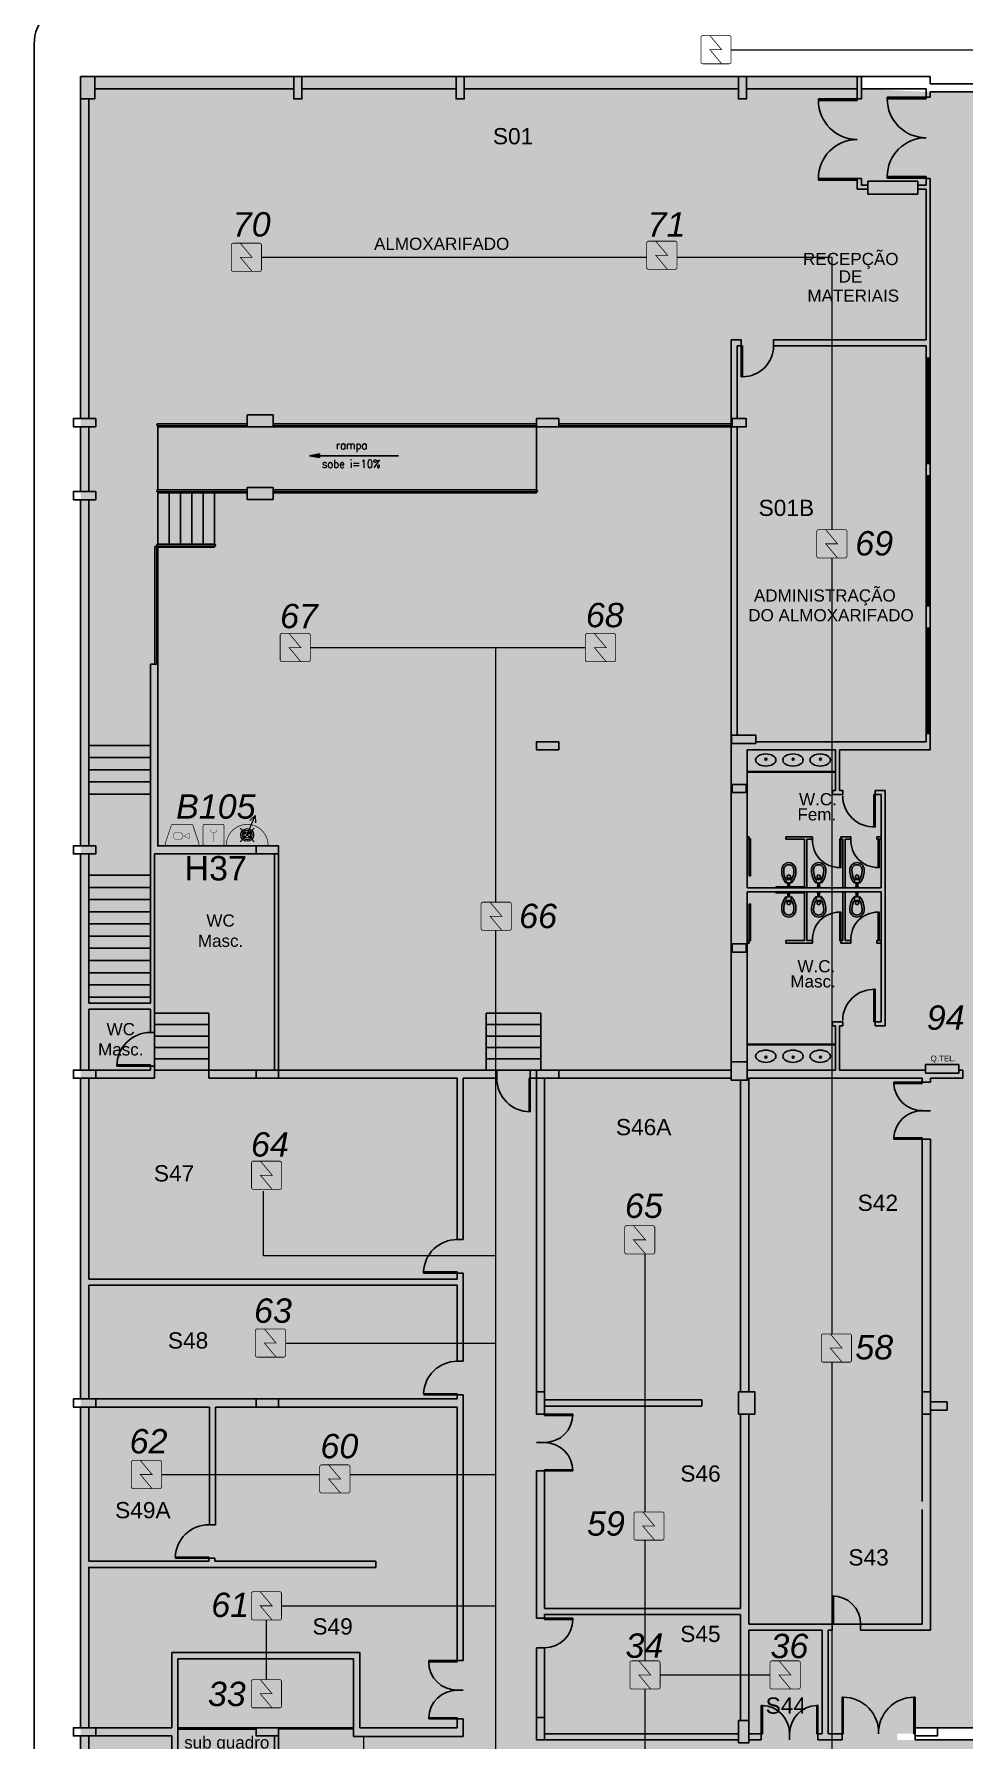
# Model space of a CAD drawing. Header units: metres. Extents: x -331 to 2982, y 362 to 2539.
# Drawn here: x 748.43 to 771.33, y 502.26 to 544.28 of the extents above; entities that cross this region are included whole.
import ezdxf
from ezdxf.enums import TextEntityAlignment as Align

# ---------------------------------------------------------------- set-up
doc = ezdxf.new("R2010")
doc.units = ezdxf.units.M
doc.layers.get('0').update_dxf_attribs({"color": 251})
doc.layers.add('_corredores', color=251, linetype='Continuous', plot=False)
doc.layers.add('_salas', color=251, linetype='Continuous', plot=False)
for name, color, linetype in [('ALV', 251, 'Continuous'), ('CX', 251, 'Continuous'), ('Det', 251, 'Continuous'), ('DET. FUMAÇA', 1, 'Continuous'), ('Div', 251, 'Continuous'), ('Est', 251, 'Continuous'), ('Mob', 251, 'Continuous'), ('Pis', 251, 'Continuous'), ('SALAS NOVAS', 7, 'Continuous'), ('Texto_Salas', 251, 'Continuous'), ('vis', 251, 'Continuous')]:
    doc.layers.add(name, color=color, linetype=linetype)
doc.styles.add('DESTAQUE', font='arial.ttf', dxfattribs={"height": 0.4})
doc.styles.add('ROMANS', font='romans.shx', dxfattribs={"width": 0.9, "height": 0.07})
doc.styles.get("Standard").update_dxf_attribs({"font": 'arial.ttf', "height": 0.3})
doc.styles.add('X3G_ENTITY_142287EE', font='arial.ttf', dxfattribs={"height": 0.6})

# ---------------------------------------------------------------- blocks, each defined once
blk = doc.blocks.new('Detector de fumaça')
at = {"layer": 'DET. FUMAÇA', "linetype": 'Continuous', "lineweight": 15, "const_width": 0.0187}
blk.add_lwpolyline([(774.599, 539.816), (775.249, 539.816, -0.414214), (775.296, 539.769), (775.296, 539.167, -0.414214), (775.249, 539.12), (774.599, 539.12, -0.414214), (774.553, 539.167), (774.553, 539.769, -0.414214)], format="xyb", close=True, dxfattribs=at)
blk.add_lwpolyline([(774.773, 539.816), (775.064, 539.468), (774.773, 539.468), (775.064, 539.12)], dxfattribs=at)
blk = doc.blocks.new('WEW')
at = {"color": 1, "lineweight": 0, "true_color": 0xe60000}
for p, q in [((1781.244, 994.005), (1781.439, 994.482)), ((1781.439, 994.482), (1781.308, 994.36)), ((1781.439, 994.482), (1781.447, 994.302)), ((1781.075, 994.175), (1781.413, 993.836)), ((1781.413, 994.175), (1781.075, 993.836))]:
    blk.add_line(p, q, dxfattribs=at)
at = {"color": 1, "true_color": 0xe60000, "const_width": 0.0172}
for points in [[(1779.259, 993.747), (1780.023, 993.747, 0.511918), (1780.056, 993.793), (1779.907, 994.24, 0.322823), (1779.874, 994.263), (1779.408, 994.263, 0.322823), (1779.375, 994.24), (1779.226, 993.793, 0.511918)], [(1780.193, 994.263), (1780.641, 994.263, -0.414214), (1780.675, 994.229), (1780.675, 993.782, -0.414214), (1780.641, 993.747), (1780.193, 993.747, -0.414214), (1780.159, 993.782), (1780.159, 994.229, -0.414214)], [(1780.764, 993.748), (1781.724, 993.748, 0.435311), (1781.759, 993.784, 0.930949), (1780.73, 993.784, 0.435311)]]:
    blk.add_lwpolyline(points, format="xyb", close=True, dxfattribs=at)
at = {"color": 1, "true_color": 0xe60000, "const_width": 0.0086}
for points in [[(1779.463, 994.06), (1779.617, 994.06), (1779.652, 994.026), (1779.652, 993.936), (1779.617, 993.902), (1779.463, 993.902), (1779.428, 993.936), (1779.428, 994.026)], [(1779.832, 993.936), (1779.832, 994.026), (1779.802, 994.044), (1779.679, 993.981), (1779.802, 993.918)]]:
    blk.add_lwpolyline(points, close=True, dxfattribs=at)
for points in [[(1780.336, 994.135), (1780.338, 994.117), (1780.344, 994.099), (1780.351, 994.088), (1780.365, 994.073), (1780.373, 994.067), (1780.386, 994.06), (1780.397, 994.057), (1780.413, 994.055), (1780.421, 994.055), (1780.431, 994.056), (1780.45, 994.062), (1780.464, 994.07), (1780.477, 994.082), (1780.488, 994.096), (1780.494, 994.11), (1780.497, 994.122), (1780.498, 994.13), (1780.498, 994.136)], [(1780.417, 993.837), (1780.417, 994.055)]]:
    blk.add_lwpolyline(points, dxfattribs=at)
at = {"color": 1, "lineweight": 0, "true_color": 0xe60000}
for radius in [0.158, 0.119, 0.0774]:
    blk.add_circle((1781.244, 994.005), radius, dxfattribs=at)
blk = doc.blocks.new('VASO')
at = {"layer": 'Mob'}
for p, q in [((302.351, 172.465), (302.38, 172.465)), ((302.351, 172.383), (302.38, 172.383)), ((302.38, 172.465), (302.38, 172.383)), ((302.411, 172.354), (302.411, 172.494)), ((302.499, 172.354), (302.499, 172.494)), ((302.599, 172.444), (302.499, 172.444)), ((302.599, 172.404), (302.499, 172.404)), ((302.599, 172.444), (302.599, 172.455)), ((302.599, 172.404), (302.599, 172.444)), ((302.599, 172.404), (302.599, 172.393)), ((302.619, 172.464), (302.609, 172.464)), ((302.619, 172.383), (302.609, 172.383)), ((302.619, 172.424), (302.619, 172.464)), ((302.619, 172.424), (302.619, 172.383))]:
    blk.add_line(p, q, dxfattribs=at)
for centre in [(302.453, 172.486), (302.453, 172.362)]:
    blk.add_circle(centre, 0.00707, dxfattribs=at)
for centre, radius, start, end in [((302.178, 172.42), 0.179, 86.6811, 178.7962), ((302.178, 172.427), 0.179, 181.2038, 273.3189), ((302.178, 172.42), 0.129, 86.6811, 178.7962), ((302.178, 172.427), 0.129, 181.2038, 273.3189), ((302.205, 172.134), 0.464, 50.6979, 92.0637), ((302.205, 172.713), 0.464, 267.9363, 309.3021), ((302.205, 172.134), 0.414, 60.1325, 92.0637), ((302.205, 172.713), 0.414, 267.9363, 299.8675), ((302.349, 172.422), 0.043, 86.6811, 178.7962), ((302.349, 172.426), 0.043, 181.2038, 273.3189), ((302.609, 172.455), 0.00935, 90, 180), ((302.609, 172.393), 0.00935, 180, 270)]:
    blk.add_arc(centre, radius, start, end, dxfattribs=at)
blk = doc.blocks.new('VASO-SAN')
for p, q in [((302.351, 172.465), (302.38, 172.465)), ((302.351, 172.383), (302.38, 172.383)), ((302.38, 172.465), (302.38, 172.383)), ((302.411, 172.354), (302.411, 172.494)), ((302.499, 172.354), (302.499, 172.494)), ((302.599, 172.444), (302.499, 172.444)), ((302.599, 172.404), (302.499, 172.404)), ((302.599, 172.444), (302.599, 172.455)), ((302.599, 172.404), (302.599, 172.444)), ((302.599, 172.404), (302.599, 172.393)), ((302.619, 172.464), (302.609, 172.464)), ((302.619, 172.383), (302.609, 172.383)), ((302.619, 172.424), (302.619, 172.464)), ((302.619, 172.424), (302.619, 172.383))]:
    blk.add_line(p, q)
for centre in [(302.453, 172.486), (302.453, 172.362)]:
    blk.add_circle(centre, 0.00707)
for centre, radius, start, end in [((302.178, 172.42), 0.179, 86.6811, 178.7962), ((302.178, 172.427), 0.179, 181.2038, 273.3189), ((302.178, 172.42), 0.129, 86.6811, 178.7962), ((302.178, 172.427), 0.129, 181.2038, 273.3189), ((302.205, 172.134), 0.464, 50.6979, 92.0637), ((302.205, 172.713), 0.464, 267.9363, 309.3021), ((302.205, 172.134), 0.414, 60.1325, 92.0637), ((302.205, 172.713), 0.414, 267.9363, 299.8675), ((302.349, 172.422), 0.043, 86.6811, 178.7962), ((302.349, 172.426), 0.043, 181.2038, 273.3189), ((302.609, 172.455), 0.00935, 90, 180), ((302.609, 172.393), 0.00935, 180, 270)]:
    blk.add_arc(centre, radius, start, end)

msp = doc.modelspace()

# ---------------------------------------------------------------- hatches: boundary and pattern name
at = {"layer": '_corredores', "transparency": 33554508}
h = msp.add_hatch(color=256, dxfattribs=at)
h.dxf.hatch_style = 1
h.paths.add_polyline_path([(854.159, 542.856), (842.384, 542.856), (842.384, 540.756), (852.409, 540.756), (852.409, 521.406), (848.359, 521.406), (847.259, 526.931), (845.259, 526.931), (845.259, 521.356), (809.009, 521.356), (809.009, 540.756), (822.22, 540.756), (822.22, 542.856), (770.404, 542.856), (768.809, 542.931), (768.809, 540.556), (770.504, 540.556), (770.504, 526.646), (768.274, 526.646), (768.274, 525.646), (769.399, 525.646), (769.399, 519.846), (768.274, 519.846), (768.274, 518.756), (770.509, 518.756), (770.509, 518.556), (770.509, 510.381), (770.509, 504.956), (767.991, 504.956), (767.991, 502.406), (768.091, 502.406), (768.091, 502.256), (760.804, 502.256), (760.804, 518.556), (759.004, 518.556), (759.004, 502.343), (756.304, 502.343), (756.304, 502.526), (754.454, 502.526), (754.454, 499.256), (756.554, 499.256), (756.554, 499.756), (801.957, 499.756), (801.957, 494.706), (802.257, 494.706), (802.257, 494.056), (801.957, 494.056), (801.957, 489.034), (797.559, 489.034), (797.559, 485.931), (798.959, 485.931), (798.959, 486.531), (802.034, 486.531), (802.034, 486.306), (803.983, 486.306), (803.983, 494.656), (816.416, 494.656), (816.416, 491.706), (814.609, 491.706), (814.609, 489.906), (818.009, 489.906), (818.009, 491.706), (824.559, 491.706), (824.559, 492.606), (823.409, 492.606), (823.409, 499.956), (842.959, 499.956), (842.959, 498.656), (844.912, 498.656), (844.912, 499.956), (852.509, 499.956), (852.509, 494.406), (854.159, 494.406)])
h.paths.add_polyline_path([(809.009, 518.756), (842.959, 518.756), (842.959, 502.256), (830.609, 502.256), (830.609, 502.356), (823.109, 502.356), (823.109, 502.956), (814.779, 502.956), (814.779, 504.162), (810.639, 504.162), (810.639, 502.956), (809.009, 502.956)], flags=16)
h.paths.add_polyline_path([(802.012, 502.256), (773.009, 502.256), (769.691, 502.256), (769.691, 502.406), (770.134, 502.406), (770.134, 502.556), (773.009, 502.556), (773.009, 518.756), (775.859, 518.756), (795.009, 518.756), (795.009, 515.106), (799.059, 515.106), (799.059, 516.906), (797.859, 516.906), (797.859, 518.756), (802.012, 518.756)], flags=16)
h.paths.add_polyline_path([(802.012, 521.356), (773.012, 521.356), (772.984, 521.356), (772.984, 526.856), (773.012, 540.756), (802.012, 540.756)], flags=16)
h.paths.add_polyline_path([(844.809, 518.556), (844.809, 518.756), (847.259, 518.756), (847.259, 518.08), (852.209, 518.08), (852.209, 518.756), (852.259, 519.237), (852.409, 519.237), (852.409, 502.256), (844.959, 502.256), (844.979, 518.556)], flags=16)
at = {"layer": '_salas', "transparency": 33554559}
h = msp.add_hatch(color=256, dxfattribs=at)
h.dxf.hatch_style = 1
h.paths.add_polyline_path([(770.504, 540.556), (768.809, 540.556), (768.809, 542.931), (768.809, 543.231), (749.579, 543.231), (749.579, 485.931), (797.559, 485.931), (797.559, 489.034), (801.957, 489.034), (801.957, 494.056), (802.257, 494.056), (802.257, 494.706), (801.957, 494.706), (801.957, 499.756), (756.554, 499.756), (756.554, 499.256), (754.454, 499.256), (754.454, 502.526), (756.304, 502.526), (756.304, 502.343), (759.004, 502.343), (759.004, 518.556), (760.804, 518.556), (760.804, 502.256), (768.091, 502.256), (768.091, 502.406), (767.991, 502.406), (767.991, 504.956), (770.509, 504.956), (770.509, 510.381), (770.509, 518.556), (770.509, 518.756), (768.274, 518.756), (768.274, 519.846), (769.399, 519.846), (769.399, 525.646), (768.274, 525.646), (768.274, 526.646), (770.504, 526.646)])
at = {"layer": 'Texto_Salas', "ltscale": 8}
msp.add_hatch(color=251, dxfattribs=at).paths.add_polyline_path([(755.467, 533.936), (755.467, 533.89), (755.217, 533.89)])

# ---------------------------------------------------------------- linework, layer by layer
at = {"layer": 'ALV', "color": 251}
for p, q in [((749.929, 543.231), (754.829, 543.231)), ((749.929, 542.931), (754.829, 542.931)), ((755.029, 543.231), (758.829, 543.231)), ((755.029, 542.931), (758.829, 542.931)), ((755.029, 542.931), (758.829, 542.931)), ((759.029, 543.231), (765.779, 543.231)), ((759.029, 542.931), (765.779, 542.931)), ((765.979, 543.231), (768.709, 543.231)), ((765.979, 542.931), (768.709, 542.931)), ((768.809, 543.231), (770.504, 543.231)), ((770.504, 543.231), (768.809, 543.231)), ((768.809, 542.931), (770.404, 542.931)), ((768.809, 542.931), (770.404, 542.931)), ((770.404, 542.724), (770.404, 542.931)), ((770.404, 542.931), (770.404, 542.724)), ((770.504, 543.056), (770.504, 543.231)), ((770.504, 543.056), (770.504, 543.231)), ((770.504, 543.056), (774.209, 543.056)), ((749.579, 542.681), (749.579, 534.806)), ((749.779, 542.681), (749.779, 534.806)), ((770.504, 542.724), (770.404, 542.724)), ((770.404, 542.724), (770.504, 542.724)), ((770.504, 542.856), (774.209, 542.856)), ((770.504, 542.724), (770.504, 542.856)), ((770.504, 542.724), (770.504, 542.856)), ((768.709, 540.724), (768.809, 540.724)), ((768.709, 540.724), (768.709, 540.456)), ((768.972, 540.456), (768.709, 540.456)), ((768.809, 540.724), (768.809, 540.556)), ((768.972, 540.556), (768.809, 540.556)), ((770.404, 540.556), (770.197, 540.556)), ((770.404, 540.456), (770.197, 540.456)), ((770.404, 540.724), (770.504, 540.724)), ((770.404, 540.724), (770.404, 540.556)), ((770.404, 536.746), (770.404, 540.456)), ((770.504, 540.724), (770.504, 540.556)), ((770.504, 536.296), (770.504, 540.556)), ((765.599, 518.956), (765.599, 536.746)), ((765.849, 536.746), (765.599, 536.746)), ((765.849, 536.746), (765.749, 536.746)), ((765.849, 536.596), (765.849, 536.746)), ((770.404, 536.746), (766.649, 536.746)), ((766.649, 536.596), (766.649, 536.746)), ((765.749, 534.806), (765.749, 536.596)), ((765.849, 536.596), (765.749, 536.596)), ((765.849, 536.596), (765.749, 536.596)), ((770.404, 536.596), (766.649, 536.596)), ((770.404, 536.296), (770.404, 536.596)), ((770.504, 536.296), (770.404, 536.296)), ((749.579, 534.606), (749.579, 533.006)), ((749.779, 534.606), (749.779, 533.006)), ((765.749, 527.006), (765.749, 534.606)), ((770.404, 533.396), (770.404, 533.696)), ((770.504, 533.396), (770.504, 533.696)), ((751.479, 532.98), (751.479, 533)), ((749.579, 532.806), (749.579, 524.281)), ((749.779, 532.806), (749.779, 524.281)), ((770.404, 529.646), (770.404, 530.196)), ((770.504, 530.196), (770.404, 530.196)), ((770.504, 529.646), (770.504, 530.196)), ((770.504, 529.646), (770.404, 529.646)), ((751.299, 528.756), (751.299, 520.406)), ((751.299, 528.756), (751.299, 526.281)), ((751.479, 528.756), (751.299, 528.756)), ((751.479, 526.706), (751.479, 528.756)), ((751.479, 526.706), (751.479, 528.756)), ((770.504, 527.046), (770.404, 527.046)), ((770.404, 526.846), (770.404, 527.046)), ((770.504, 526.646), (770.504, 527.046)), ((751.299, 526.756), (751.299, 526.706)), ((765.999, 523.246), (765.999, 526.646)), ((768.174, 526.646), (765.999, 526.646)), ((770.404, 526.846), (766.209, 526.846)), ((768.174, 525.646), (768.174, 526.646)), ((768.274, 525.646), (768.274, 526.646)), ((770.504, 526.646), (768.274, 526.646)), ((751.299, 526.281), (751.299, 520.406)), ((768.174, 525.646), (768.099, 525.646)), ((768.099, 525.646), (768.099, 525.546)), ((768.099, 525.546), (768.349, 525.546)), ((768.349, 525.646), (768.274, 525.646)), ((768.349, 525.546), (768.349, 525.646)), ((769.149, 525.646), (769.399, 525.646)), ((769.149, 525.546), (769.149, 525.646)), ((769.299, 525.546), (769.149, 525.546)), ((769.299, 523.246), (769.299, 525.546)), ((769.399, 525.646), (769.399, 519.846)), ((749.579, 524.081), (749.579, 518.756)), ((749.779, 524.081), (749.779, 520.406)), ((751.399, 524.081), (751.399, 519.756)), ((753.904, 524.081), (751.399, 524.081)), ((751.399, 519.756), (751.399, 524.081)), ((753.904, 524.281), (751.479, 524.281)), ((754.354, 524.081), (754.354, 518.756)), ((754.454, 524.081), (754.454, 518.756)), ((769.299, 523.246), (765.999, 523.246)), ((765.999, 518.956), (765.999, 523.146)), ((769.299, 523.146), (765.999, 523.146)), ((769.299, 523.146), (765.999, 523.146)), ((765.999, 523.146), (765.999, 518.956)), ((769.299, 519.946), (769.299, 523.146)), ((769.299, 519.946), (769.299, 523.146)), ((751.299, 520.406), (749.779, 520.406)), ((751.299, 520.406), (749.779, 520.406)), ((749.779, 520.406), (749.779, 520.406)), ((749.779, 520.256), (749.779, 518.756)), ((751.299, 520.256), (749.779, 520.256)), ((749.779, 520.256), (749.779, 520.256)), ((749.779, 520.256), (751.299, 520.256)), ((751.299, 520.256), (751.299, 519.683)), ((751.299, 520.256), (751.299, 519.683)), ((751.399, 520.156), (751.399, 518.556)), ((768.099, 519.946), (768.349, 519.946)), ((768.099, 519.846), (768.099, 519.946)), ((768.099, 519.846), (768.099, 519.946)), ((768.099, 519.946), (768.349, 519.946)), ((768.349, 519.946), (768.099, 519.946)), ((768.099, 519.946), (768.099, 519.846)), ((768.349, 519.946), (768.099, 519.946)), ((768.099, 519.946), (768.099, 519.846)), ((768.174, 519.846), (768.099, 519.846)), ((768.174, 519.846), (768.099, 519.846)), ((768.099, 519.846), (768.174, 519.846)), ((768.099, 519.846), (768.174, 519.846)), ((768.174, 519.846), (768.174, 518.756)), ((768.174, 518.756), (768.174, 519.846)), ((768.174, 519.846), (768.174, 518.756)), ((768.174, 519.846), (768.174, 518.756)), ((768.274, 519.846), (768.274, 518.756)), ((768.349, 519.846), (768.274, 519.846)), ((768.274, 518.756), (768.274, 519.846)), ((768.274, 519.846), (768.349, 519.846)), ((768.274, 518.756), (768.274, 519.846)), ((768.274, 519.846), (768.349, 519.846)), ((768.349, 519.946), (768.349, 519.846)), ((768.349, 519.846), (768.349, 519.946)), ((768.349, 519.846), (768.349, 519.946)), ((769.149, 519.946), (769.149, 519.846)), ((769.299, 519.946), (769.149, 519.946)), ((769.149, 519.946), (769.299, 519.946)), ((769.149, 519.846), (769.399, 519.846)), ((751.399, 519.683), (751.299, 519.683)), ((751.299, 519.683), (751.399, 519.683)), ((749.579, 518.556), (749.579, 510.656)), ((749.779, 518.556), (749.779, 513.606)), ((751.299, 518.756), (749.954, 518.756)), ((749.954, 518.556), (751.399, 518.556)), ((751.299, 518.856), (751.299, 518.756)), ((751.299, 518.856), (751.399, 518.856)), ((751.399, 518.856), (751.399, 518.756)), ((753.904, 518.756), (752.739, 518.756)), ((752.739, 518.556), (753.904, 518.556)), ((759.827, 518.756), (754.454, 518.756)), ((759.827, 518.756), (754.454, 518.756)), ((754.454, 518.556), (758.854, 518.556)), ((758.854, 518.556), (754.454, 518.556)), ((758.854, 518.556), (758.854, 514.583)), ((759.004, 514.583), (759.004, 518.556)), ((759.004, 518.556), (759.827, 518.556)), ((759.827, 518.556), (759.004, 518.556)), ((760.911, 518.756), (759.571, 518.756)), ((759.827, 518.756), (759.827, 518.556)), ((765.599, 518.556), (760.627, 518.556)), ((760.627, 518.556), (760.804, 518.556)), ((765.599, 518.756), (760.654, 518.756)), ((760.654, 518.756), (760.654, 518.556)), ((760.804, 518.756), (760.654, 518.756)), ((760.804, 518.556), (760.804, 510.606)), ((761.004, 518.556), (761.004, 510.281)), ((765.599, 518.756), (761.354, 518.756)), ((765.599, 518.556), (761.354, 518.556)), ((768.174, 518.756), (765.999, 518.756)), ((765.999, 518.756), (768.174, 518.756)), ((768.174, 518.756), (765.999, 518.756)), ((768.174, 518.756), (765.999, 518.756)), ((766.034, 518.556), (766.034, 510.831)), ((770.309, 518.556), (766.034, 518.556)), ((766.034, 518.556), (770.309, 518.556)), ((770.386, 518.756), (768.274, 518.756)), ((770.386, 518.756), (768.274, 518.756)), ((770.386, 518.756), (768.274, 518.756)), ((770.309, 518.456), (770.309, 518.556)), ((770.309, 518.556), (770.309, 518.456)), ((770.309, 518.556), (770.309, 518.456)), ((771.209, 518.894), (770.386, 518.894)), ((770.386, 518.678), (770.386, 518.894)), ((770.386, 518.678), (770.386, 518.756)), ((770.386, 518.678), (770.386, 518.756)), ((771.209, 518.678), (770.386, 518.678)), ((771.209, 518.678), (770.386, 518.678)), ((771.209, 518.678), (770.386, 518.678)), ((771.309, 518.556), (770.509, 518.556)), ((770.509, 518.456), (770.509, 518.556)), ((770.509, 518.456), (770.509, 518.556)), ((770.509, 518.556), (771.309, 518.556)), ((770.509, 518.456), (770.509, 518.556)), ((770.509, 518.556), (771.309, 518.556)), ((771.309, 518.556), (770.609, 518.556)), ((771.209, 518.678), (771.209, 518.894)), ((771.309, 518.756), (771.209, 518.756)), ((771.309, 518.756), (771.209, 518.756)), ((771.209, 518.756), (771.209, 518.678)), ((771.309, 518.756), (771.209, 518.756)), ((771.209, 518.756), (771.209, 518.678)), ((771.309, 518.756), (771.309, 518.556)), ((771.309, 518.556), (771.309, 518.756)), ((771.309, 518.556), (771.309, 518.756)), ((765.834, 518.506), (765.834, 510.831)), ((765.834, 518.506), (765.834, 510.831)), ((770.509, 518.456), (770.309, 518.456)), ((770.309, 518.456), (770.509, 518.456)), ((770.309, 518.456), (770.509, 518.456)), ((770.309, 508.129), (770.309, 517.056)), ((770.509, 517.056), (770.309, 517.056)), ((770.509, 504.956), (770.509, 517.056)), ((759.004, 514.583), (758.854, 514.583)), ((758.854, 513.606), (749.779, 513.606)), ((758.854, 513.783), (758.854, 513.606)), ((759.004, 513.756), (758.854, 513.756)), ((758.854, 513.606), (758.854, 513.756)), ((758.854, 513.606), (758.854, 513.756)), ((759.004, 513.606), (759.004, 513.756)), ((759.004, 511.583), (759.004, 513.756)), ((749.779, 513.456), (749.779, 510.656)), ((749.779, 513.456), (758.854, 513.456)), ((758.854, 513.456), (758.854, 511.583)), ((759.004, 511.583), (758.854, 511.583)), ((753.904, 510.656), (749.954, 510.656)), ((758.854, 510.656), (749.954, 510.656)), ((759.004, 510.756), (758.854, 510.756)), ((758.854, 510.756), (758.854, 510.656)), ((759.004, 504.21), (759.004, 510.756)), ((761.004, 510.631), (764.884, 510.631)), ((764.884, 510.481), (764.884, 510.631)), ((770.922, 510.581), (770.509, 510.581)), ((770.922, 510.381), (770.922, 510.581)), ((749.579, 510.456), (749.579, 502.556)), ((749.779, 506.656), (749.779, 510.456)), ((749.954, 510.456), (752.754, 510.456)), ((752.754, 510.456), (752.754, 507.556)), ((752.904, 510.456), (753.904, 510.456)), ((752.904, 510.456), (752.904, 507.556)), ((758.854, 510.456), (754.454, 510.456)), ((754.454, 510.456), (758.854, 510.456)), ((754.454, 510.456), (758.854, 510.456)), ((758.854, 510.456), (758.854, 508.143)), ((758.854, 510.456), (758.854, 508.143)), ((758.854, 510.456), (758.854, 504.21)), ((759.004, 510.456), (759.004, 508.143)), ((759.004, 508.143), (759.004, 510.456)), ((761.004, 510.481), (764.884, 510.481)), ((765.834, 510.281), (765.834, 505.494)), ((765.834, 510.281), (765.834, 505.494)), ((765.834, 510.281), (765.834, 505.494)), ((766.034, 505.106), (766.034, 510.281)), ((770.309, 510.281), (770.309, 508.129)), ((770.309, 510.281), (770.309, 508.129)), ((770.309, 510.281), (770.309, 508.129)), ((770.922, 510.381), (770.509, 510.381)), ((770.509, 504.956), (770.509, 510.281)), ((770.509, 504.956), (770.509, 510.281)), ((770.509, 504.956), (770.509, 510.281)), ((761.004, 508.881), (760.804, 508.881)), ((761.004, 508.881), (760.804, 508.881)), ((760.804, 508.881), (760.804, 505.256)), ((761.004, 508.881), (760.804, 508.881)), ((760.804, 508.881), (760.804, 505.256)), ((761.004, 508.881), (760.804, 508.881)), ((760.804, 508.881), (760.804, 505.256)), ((761.004, 505.494), (761.004, 508.881)), ((766.034, 507.929), (766.034, 505.106)), ((766.034, 505.106), (766.034, 507.929)), ((767.991, 507.929), (767.991, 507.929)), ((770.309, 505.106), (770.309, 507.929)), ((770.309, 507.929), (770.309, 505.106)), ((770.309, 507.929), (770.309, 505.106)), ((770.309, 507.929), (770.309, 505.106)), ((752.754, 507.556), (752.904, 507.556)), ((752.738, 506.656), (749.779, 506.656)), ((752.738, 506.73), (752.738, 506.656)), ((752.738, 506.73), (752.888, 506.73)), ((752.888, 506.73), (752.888, 506.656)), ((756.854, 506.656), (752.888, 506.656)), ((756.854, 506.656), (756.854, 506.506)), ((761.004, 505.256), (760.804, 505.256)), ((761.004, 505.494), (765.834, 505.494)), ((761.004, 505.256), (761.004, 505.344)), ((761.004, 505.344), (765.834, 505.344)), ((765.834, 505.344), (765.834, 505.106)), ((765.834, 505.344), (765.834, 502.731)), ((770.309, 505.106), (766.034, 505.106)), ((768.091, 504.956), (768.091, 505.106)), ((768.091, 504.956), (768.091, 505.106)), ((768.091, 504.956), (768.091, 505.106)), ((768.091, 504.956), (768.091, 505.106)), ((768.791, 504.956), (768.791, 505.106)), ((770.309, 505.106), (768.791, 505.106)), ((770.309, 505.106), (768.791, 505.106)), ((768.791, 505.106), (768.791, 504.956)), ((770.309, 505.106), (768.791, 505.106)), ((768.791, 505.106), (768.791, 504.956)), ((768.791, 505.106), (768.791, 504.956)), ((766.034, 502.731), (766.034, 504.956)), ((766.034, 504.956), (767.841, 504.956)), ((767.841, 502.406), (767.841, 504.956)), ((767.841, 504.956), (767.841, 502.406)), ((767.841, 504.956), (767.841, 502.406)), ((767.841, 504.956), (767.841, 502.406)), ((767.991, 502.406), (767.991, 504.956)), ((768.091, 504.956), (767.991, 504.956)), ((768.091, 504.956), (767.991, 504.956)), ((767.991, 502.406), (767.991, 504.956)), ((767.991, 504.956), (768.091, 504.956)), ((767.991, 502.406), (767.991, 504.956)), ((767.991, 504.956), (768.091, 504.956)), ((767.991, 502.406), (767.991, 504.956)), ((770.509, 504.956), (768.791, 504.956)), ((768.791, 504.956), (770.509, 504.956)), ((768.791, 504.956), (770.509, 504.956)), ((768.791, 504.956), (770.509, 504.956)), ((751.826, 504.406), (751.826, 502.556)), ((756.454, 504.406), (751.826, 504.406)), ((751.976, 501.506), (751.976, 504.256)), ((756.304, 504.256), (751.976, 504.256)), ((756.304, 502.343), (756.304, 504.256)), ((756.454, 502.556), (756.454, 504.406)), ((761.004, 504.526), (760.804, 504.526)), ((760.804, 504.526), (760.804, 502.806)), ((760.804, 504.526), (760.804, 502.806)), ((760.804, 504.526), (760.804, 502.806)), ((761.004, 504.526), (761.004, 502.556)), ((761.004, 504.526), (761.004, 502.556)), ((761.004, 502.806), (761.004, 504.526)), ((761.004, 502.806), (761.004, 504.526)), ((761.004, 502.806), (761.004, 504.526)), ((758.854, 504.21), (759.004, 504.21)), ((758.854, 502.773), (758.854, 502.556)), ((758.854, 502.773), (758.854, 502.556)), ((758.854, 502.773), (759.004, 502.773)), ((759.004, 502.773), (759.004, 502.343)), ((759.004, 502.343), (759.004, 502.773)), ((749.579, 502.356), (749.579, 494.456)), ((749.779, 502.356), (749.779, 494.456)), ((749.954, 502.556), (751.826, 502.556)), ((751.826, 502.356), (749.954, 502.356)), ((751.826, 502.356), (751.826, 501.356)), ((754.354, 502.356), (754.354, 501.506)), ((754.454, 502.356), (754.454, 501.256)), ((756.304, 502.343), (759.004, 502.343)), ((758.854, 502.556), (756.454, 502.556)), ((765.784, 502.406), (761.004, 502.406)), ((766.034, 502.406), (766.341, 502.406)), ((766.341, 502.406), (766.034, 502.406)), ((766.034, 502.406), (766.034, 502.256)), ((766.341, 502.256), (766.034, 502.256)), ((766.034, 502.256), (766.341, 502.256)), ((766.341, 502.256), (766.341, 502.406)), ((767.741, 502.406), (767.841, 502.406)), ((767.741, 502.406), (767.741, 502.256)), ((767.841, 502.406), (767.741, 502.406)), ((767.741, 502.406), (767.741, 502.256)), ((767.841, 502.406), (767.741, 502.406)), ((767.741, 502.406), (767.741, 502.256)), ((767.841, 502.406), (767.741, 502.406)), ((767.741, 502.406), (767.741, 502.256)), ((767.741, 502.256), (767.991, 502.256)), ((767.741, 502.256), (767.991, 502.256)), ((767.741, 502.256), (767.991, 502.256)), ((767.741, 502.256), (767.991, 502.256)), ((767.991, 502.406), (768.091, 502.406)), ((768.091, 502.406), (767.991, 502.406)), ((768.091, 502.406), (767.991, 502.406)), ((768.334, 502.406), (767.991, 502.406)), ((767.991, 502.256), (768.091, 502.256)), ((767.991, 502.256), (768.091, 502.256)), ((767.991, 502.256), (768.091, 502.256)), ((767.991, 502.256), (768.334, 502.256)), ((770.134, 502.406), (770.134, 502.406)), ((780.109, 502.256), (770.134, 502.256)), ((773.009, 502.556), (770.684, 502.556))]:
    msp.add_line(p, q, dxfattribs=at)
at = {"layer": 'ALV'}
for p, q in [((768.334, 502.406), (768.334, 502.256)), ((770.104, 502.406), (770.134, 502.406)), ((770.134, 502.256), (770.134, 502.356))]:
    msp.add_line(p, q, dxfattribs=at)
at = {"layer": 'ALV', "color": 251}
for points in [[(758.829, 543.231), (755.029, 543.231), (755.029, 542.931), (758.829, 542.931)], [(765.779, 543.231), (759.029, 543.231), (759.029, 542.931), (765.779, 542.931)], [(768.709, 543.231), (765.979, 543.231), (765.979, 542.931), (768.709, 542.931)], [(770.504, 533.696), (770.404, 533.696), (770.404, 533.396), (770.504, 533.396)], [(754.454, 524.081), (754.354, 524.081), (754.354, 518.756), (754.454, 518.756)], [(765.784, 502.406), (761.004, 502.406), (761.004, 502.256), (765.784, 502.256)]]:
    msp.add_lwpolyline(points, close=True, dxfattribs=at)
for points in [[(751.499, 524.281), (751.479, 524.281), (751.479, 528.756)], [(749.779, 520.406), (749.779, 520.406), (749.779, 524.081), (749.579, 524.081), (749.579, 518.756), (749.779, 518.756), (749.779, 520.256), (749.779, 520.256)], [(749.779, 502.556), (749.779, 504.556), (749.779, 506.506), (756.854, 506.506)]]:
    msp.add_lwpolyline(points, dxfattribs=at)
at = {"layer": 'CX', "color": 251}
for p, q in [((768.709, 542.681), (767.751, 542.681)), ((768.709, 542.64), (767.751, 542.64)), ((770.404, 542.724), (769.446, 542.724)), ((770.404, 542.683), (769.446, 542.683)), ((768.709, 540.724), (767.751, 540.724)), ((768.709, 540.683), (767.751, 540.683)), ((770.404, 540.767), (769.446, 540.767)), ((770.404, 540.726), (769.446, 540.726)), ((765.849, 536.596), (765.849, 535.836)), ((765.882, 536.596), (765.882, 535.836)), ((770.404, 533.696), (770.404, 536.296)), ((770.439, 533.696), (770.439, 536.296)), ((770.469, 533.696), (770.469, 536.296)), ((770.504, 533.696), (770.504, 536.296)), ((770.404, 530.196), (770.404, 533.396)), ((770.439, 530.196), (770.439, 533.396)), ((770.469, 530.196), (770.469, 533.396)), ((770.504, 530.196), (770.504, 533.396)), ((770.404, 527.046), (770.404, 529.646)), ((770.439, 527.046), (770.439, 529.646)), ((770.469, 527.046), (770.469, 529.646)), ((770.504, 527.046), (770.504, 529.646)), ((751.299, 518.856), (750.472, 518.856)), ((751.299, 518.883), (750.473, 518.883)), ((751.299, 518.856), (751.299, 518.883)), ((760.627, 518.556), (760.627, 517.73)), ((760.654, 518.556), (760.654, 517.73)), ((770.309, 518.456), (769.609, 518.456)), ((770.309, 518.426), (769.609, 518.426)), ((770.309, 517.756), (770.509, 517.756)), ((770.309, 517.086), (769.609, 517.086)), ((770.309, 517.056), (769.609, 517.056)), ((758.028, 513.783), (758.028, 513.756)), ((758.854, 513.783), (758.028, 513.783)), ((758.854, 513.756), (758.028, 513.756)), ((758.854, 513.756), (758.854, 513.783)), ((758.854, 510.783), (758.028, 510.783)), ((758.854, 510.756), (758.028, 510.756)), ((758.854, 510.756), (758.854, 510.783)), ((761.004, 510.281), (761.704, 510.281)), ((761.004, 510.251), (761.704, 510.251)), ((761.004, 509.581), (760.804, 509.581)), ((761.004, 508.911), (761.704, 508.911)), ((761.004, 508.881), (761.704, 508.881)), ((752.738, 506.756), (751.912, 506.756)), ((752.738, 506.73), (751.912, 506.73)), ((752.738, 506.756), (752.738, 506.73)), ((761.004, 505.256), (761.704, 505.256)), ((761.004, 505.256), (761.004, 505.226)), ((761.004, 505.226), (761.704, 505.226)), ((761.704, 505.256), (761.704, 505.226)), ((758.854, 504.21), (758.154, 504.21)), ((758.854, 504.18), (758.154, 504.18)), ((758.854, 504.18), (758.854, 504.21)), ((758.854, 503.48), (759.004, 503.48)), ((758.854, 502.803), (758.154, 502.803)), ((758.854, 502.773), (758.154, 502.773)), ((758.854, 502.773), (758.854, 502.803)), ((767.041, 502.406), (767.041, 502.256))]:
    msp.add_line(p, q, dxfattribs=at)
at = {"layer": 'CX', "color": 251, "ltscale": 8}
for p, q in [((767.751, 542.64), (767.751, 542.681)), ((768.709, 542.64), (768.709, 542.681)), ((769.446, 542.683), (769.446, 542.724)), ((770.404, 542.683), (770.404, 542.724)), ((767.751, 540.683), (767.751, 540.724)), ((768.709, 540.681), (768.709, 540.724)), ((769.446, 540.726), (769.446, 540.767)), ((770.404, 540.724), (770.404, 540.767)), ((765.849, 536.596), (765.882, 536.596)), ((765.849, 535.836), (765.882, 535.836)), ((769.609, 518.426), (769.609, 518.456)), ((770.309, 518.426), (770.309, 518.456)), ((769.609, 517.056), (769.609, 517.086)), ((770.309, 517.056), (770.309, 517.086)), ((761.004, 510.281), (761.004, 510.251)), ((761.004, 508.881), (761.004, 508.911)), ((768.091, 505.106), (768.091, 505.806)), ((768.121, 505.106), (768.121, 505.806)), ((758.154, 504.18), (758.154, 504.21)), ((758.154, 502.803), (758.154, 502.773))]:
    msp.add_line(p, q, dxfattribs=at)
at = {"layer": 'CX', "ltscale": 8}
for points in [[(769.119, 525.546), (769.149, 525.546), (769.149, 524.746), (769.119, 524.746)], [(768.305, 524.446), (768.275, 524.446), (768.275, 523.746), (768.305, 523.746)], [(769.249, 524.446), (769.219, 524.446), (769.219, 523.746), (769.249, 523.746)], [(768.305, 521.946), (768.275, 521.946), (768.275, 522.646), (768.305, 522.646)], [(769.249, 521.946), (769.219, 521.946), (769.219, 522.646), (769.249, 522.646)], [(769.119, 519.946), (769.149, 519.946), (769.149, 520.746), (769.119, 520.746)], [(768.334, 502.406), (768.364, 502.406), (768.364, 503.306), (768.334, 503.306)], [(770.134, 502.406), (770.104, 502.406), (770.104, 503.306), (770.134, 503.306)]]:
    msp.add_lwpolyline(points, close=True, dxfattribs=at)
at = {"layer": 'CX', "color": 251, "ltscale": 8}
for points in [[(766.341, 503.106), (766.371, 503.106), (766.371, 502.406), (766.341, 502.406)], [(767.711, 502.406), (767.741, 502.406), (767.741, 503.106), (767.711, 503.106)]]:
    msp.add_lwpolyline(points, close=True, dxfattribs=at)
at = {"layer": 'CX', "color": 251}
for centre, radius, start, end in [((768.709, 542.64), 0.958, 180, 270), ((770.404, 542.683), 0.958, 180, 270), ((768.709, 540.724), 0.958, 90, 180), ((770.404, 540.767), 0.958, 90, 180), ((765.877, 536.608), 0.772, 270.3482, 359.1594), ((751.299, 518.856), 0.827, 90, 180), ((760.654, 518.556), 0.827, 180, 270), ((770.309, 518.458), 0.701, 182.549, 269.9599), ((770.309, 517.055), 0.701, 90.0401, 177.451), ((758.854, 513.756), 0.827, 90, 178.1514), ((758.854, 510.756), 0.827, 90, 178.1514), ((761.004, 510.281), 0.7, 270, 0), ((761.004, 508.881), 0.7, 0, 90), ((752.738, 506.73), 0.827, 90, 178.1514), ((761.004, 505.226), 0.7, 270, 0), ((758.854, 504.18), 0.7, 180, 270), ((758.854, 502.779), 0.701, 90.0248, 177.9961), ((766.34, 502.406), 0.701, 0.0401, 87.451), ((767.743, 502.406), 0.701, 92.5554, 179.9535)]:
    msp.add_arc(centre, radius, start, end, dxfattribs=at)
at = {"layer": 'CX', "ltscale": 8}
for centre, radius, start, end in [((769.12, 525.516), 0.771, 180, 272.1894), ((768.275, 524.417), 0.671, 177.4911, 270), ((769.219, 524.417), 0.671, 177.4911, 270), ((768.275, 521.976), 0.671, 90, 182.5089), ((769.219, 521.976), 0.671, 90, 182.5089), ((769.12, 519.976), 0.771, 87.8106, 180), ((768.364, 502.436), 0.871, 358.058, 90), ((770.104, 502.436), 0.871, 90, 181.942)]:
    msp.add_arc(centre, radius, start, end, dxfattribs=at)
at = {"layer": 'CX', "color": 251, "ltscale": 8}
msp.add_arc((768.091, 505.106), 0.7, 0, 90, dxfattribs=at)
at = {"layer": 'Det', "color": 251}
for p, q in [((753.904, 502.556), (751.976, 502.556)), ((753.904, 502.522), (751.976, 502.522)), ((754.454, 502.556), (756.304, 502.556)), ((754.454, 502.526), (756.304, 502.526))]:
    msp.add_line(p, q, dxfattribs=at)
at = {"layer": 'Div', "color": 230, "linetype": 'Continuous'}
msp.add_line((748.435, 485.438), (748.435, 544.035), dxfattribs=at)
at = {"layer": 'Div', "lineweight": 0}
for p, q in [((766.049, 524.506), (765.999, 524.506)), ((766.049, 524.446), (765.999, 524.446)), ((766.049, 524.506), (766.049, 524.446)), ((766.949, 524.506), (766.949, 524.446)), ((766.949, 524.506), (767.605, 524.506)), ((766.949, 524.446), (767.408, 524.446)), ((767.408, 524.446), (767.408, 523.246)), ((767.468, 524.446), (767.468, 523.246)), ((767.468, 524.446), (767.605, 524.446)), ((767.605, 524.506), (767.605, 524.446)), ((768.305, 524.506), (768.549, 524.506)), ((768.305, 524.446), (768.352, 524.446)), ((768.352, 524.446), (768.352, 523.246)), ((768.412, 524.446), (768.412, 523.246)), ((768.412, 524.446), (768.549, 524.446)), ((768.549, 524.506), (768.549, 524.446)), ((769.189, 524.506), (769.189, 524.446)), ((769.189, 524.506), (769.299, 524.506)), ((769.189, 524.446), (769.239, 524.446)), ((769.189, 524.446), (769.299, 524.446)), ((767.408, 521.946), (767.408, 523.146)), ((767.468, 521.946), (767.468, 523.146)), ((768.352, 521.946), (768.352, 523.146)), ((768.412, 521.946), (768.412, 523.146)), ((766.049, 521.946), (765.999, 521.946)), ((766.049, 521.886), (766.049, 521.946)), ((766.949, 521.886), (766.949, 521.946)), ((766.949, 521.946), (767.408, 521.946)), ((767.468, 521.946), (767.605, 521.946)), ((767.605, 521.886), (767.605, 521.946)), ((768.305, 521.946), (768.352, 521.946)), ((768.412, 521.946), (768.549, 521.946)), ((768.549, 521.886), (768.549, 521.946)), ((769.189, 521.886), (769.189, 521.946)), ((769.189, 521.946), (769.239, 521.946)), ((769.189, 521.946), (769.299, 521.946)), ((766.049, 521.886), (765.999, 521.886)), ((766.949, 521.886), (767.605, 521.886)), ((768.305, 521.886), (768.549, 521.886)), ((769.189, 521.886), (769.299, 521.886))]:
    msp.add_line(p, q, dxfattribs=at)
at = {"layer": 'Div'}
for p, q in [((766.049, 524.506), (765.999, 524.506)), ((766.049, 524.446), (765.999, 524.446)), ((766.049, 524.506), (766.049, 524.446)), ((766.949, 524.506), (766.949, 524.446)), ((766.949, 524.506), (767.605, 524.506)), ((766.949, 524.446), (767.408, 524.446)), ((767.408, 524.446), (767.408, 523.246)), ((767.468, 524.446), (767.468, 523.246)), ((767.468, 524.446), (767.605, 524.446)), ((767.605, 524.506), (767.605, 524.446)), ((768.305, 524.506), (768.549, 524.506)), ((768.305, 524.446), (768.352, 524.446)), ((768.352, 524.446), (768.352, 523.246)), ((768.412, 524.446), (768.412, 523.246)), ((768.412, 524.446), (768.549, 524.446)), ((768.549, 524.506), (768.549, 524.446)), ((769.189, 524.506), (769.189, 524.446)), ((769.189, 524.506), (769.299, 524.506)), ((769.189, 524.446), (769.239, 524.446)), ((769.189, 524.446), (769.299, 524.446)), ((767.408, 521.946), (767.408, 523.146)), ((767.468, 521.946), (767.468, 523.146)), ((768.352, 521.946), (768.352, 523.146)), ((768.412, 521.946), (768.412, 523.146)), ((766.049, 521.946), (765.999, 521.946)), ((766.049, 521.886), (766.049, 521.946)), ((766.949, 521.886), (766.949, 521.946)), ((766.949, 521.946), (767.408, 521.946)), ((767.468, 521.946), (767.605, 521.946)), ((767.605, 521.886), (767.605, 521.946)), ((768.305, 521.946), (768.352, 521.946)), ((768.412, 521.946), (768.549, 521.946)), ((768.549, 521.886), (768.549, 521.946)), ((769.189, 521.886), (769.189, 521.946)), ((769.189, 521.946), (769.239, 521.946)), ((769.189, 521.946), (769.299, 521.946)), ((766.049, 521.886), (765.999, 521.886)), ((766.949, 521.886), (767.605, 521.886)), ((768.305, 521.886), (768.549, 521.886)), ((769.189, 521.886), (769.299, 521.886))]:
    msp.add_line(p, q, dxfattribs=at)
at = {"layer": 'Div', "lineweight": 0, "ltscale": 8}
for p, q in [((768.305, 524.446), (768.305, 524.506)), ((768.305, 521.946), (768.305, 521.886))]:
    msp.add_line(p, q, dxfattribs=at)
at = {"layer": 'Div', "ltscale": 8}
for p, q in [((768.305, 524.446), (768.305, 524.506)), ((768.305, 521.946), (768.305, 521.886))]:
    msp.add_line(p, q, dxfattribs=at)
at = {"layer": 'Div', "color": 150, "linetype": 'Continuous', "lineweight": 0}
for p, q in [((754.157, 503.741), (754.157, 505.21)), ((763.853, 503.855), (766.561, 503.855))]:
    msp.add_line(p, q, dxfattribs=at)
at = {"layer": 'Div', "linetype": 'Continuous', "lineweight": 0}
msp.add_line((756.554, 499.756), (756.554, 502.343), dxfattribs=at)
at = {"layer": 'Div', "color": 150, "linetype": 'Continuous', "lineweight": 0}
for points in [[(765.601, 543.894), (774.953, 543.894)], [(754.035, 538.779), (763.524, 538.779)], [(764.267, 538.779), (768.082, 538.779), (768.082, 532.069)], [(768.082, 531.374), (768.082, 512.257)], [(755.237, 529.165), (762.013, 529.165)], [(759.802, 529.146), (759.802, 522.894)], [(759.802, 522.198), (759.802, 500.992)], [(759.802, 514.178), (754.084, 514.178), (754.084, 515.776)], [(763.481, 507.872), (763.481, 514.226)], [(754.628, 512.033), (759.802, 512.033)], [(768.082, 511.562), (768.082, 500.992)], [(751.574, 508.793), (755.47, 508.793)], [(756.213, 508.793), (759.802, 508.793)], [(763.481, 507.46), (763.481, 507.466)], [(763.481, 504.203), (763.481, 507.176)], [(754.528, 505.558), (759.802, 505.558)], [(763.479, 497.862), (763.481, 503.507)]]:
    msp.add_lwpolyline(points, dxfattribs=at)
at = {"layer": 'Div', "lineweight": 0}
for points in [[(769.119, 525.546), (769.149, 525.546), (769.149, 524.746), (769.119, 524.746)], [(766.049, 524.446), (766.079, 524.446), (766.079, 523.546), (766.049, 523.546)], [(766.049, 521.946), (766.079, 521.946), (766.079, 522.846), (766.049, 522.846)]]:
    msp.add_lwpolyline(points, close=True, dxfattribs=at)
at = {"layer": 'Div'}
for points in [[(769.119, 525.546), (769.149, 525.546), (769.149, 524.746), (769.119, 524.746)], [(766.049, 524.446), (766.079, 524.446), (766.079, 523.546), (766.049, 523.546)], [(766.049, 521.946), (766.079, 521.946), (766.079, 522.846), (766.049, 522.846)]]:
    msp.add_lwpolyline(points, close=True, dxfattribs=at)
at = {"layer": 'Div', "color": 230}
msp.add_arc((749.435, 544.035), 1, 90.0382, 180, dxfattribs=at)
at = {"layer": 'Est', "color": 251}
for points in [[(749.579, 543.231), (749.579, 542.681), (749.929, 542.681), (749.929, 543.231)], [(755.029, 543.231), (755.029, 542.681), (754.829, 542.681), (754.829, 543.231)], [(759.029, 543.231), (759.029, 542.681), (758.829, 542.681), (758.829, 543.231)], [(765.979, 543.231), (765.979, 542.681), (765.779, 542.681), (765.779, 543.231)], [(768.709, 542.681), (768.709, 543.231), (768.809, 543.231), (768.809, 542.681)], [(768.709, 542.681), (768.709, 543.231), (768.809, 543.231), (768.809, 542.681)], [(749.954, 534.606), (749.404, 534.606), (749.404, 534.806), (749.954, 534.806)], [(753.679, 534.896), (754.319, 534.896), (754.319, 534.606), (753.679, 534.606)], [(761.354, 534.606), (760.804, 534.606), (760.804, 534.806), (761.354, 534.806)], [(765.624, 534.606), (765.624, 534.806), (765.974, 534.806), (765.974, 534.606)], [(749.954, 532.806), (749.404, 532.806), (749.404, 533.006), (749.954, 533.006)], [(753.679, 533.106), (754.319, 533.106), (754.319, 532.816), (753.679, 532.816)], [(765.609, 526.806), (765.609, 527.006), (766.209, 527.006), (766.209, 526.806)], [(761.354, 526.646), (760.804, 526.646), (760.804, 526.846), (761.354, 526.846)], [(765.624, 525.596), (765.624, 525.796), (765.974, 525.796), (765.974, 525.596)], [(749.954, 524.081), (749.404, 524.081), (749.404, 524.281), (749.954, 524.281)], [(754.454, 524.081), (753.904, 524.081), (753.904, 524.281), (754.454, 524.281)], [(765.624, 521.665), (765.624, 521.865), (765.974, 521.865), (765.974, 521.665)], [(749.954, 518.556), (749.404, 518.556), (749.404, 518.756), (749.954, 518.756)], [(754.454, 518.556), (753.904, 518.556), (753.904, 518.756), (754.454, 518.756)], [(761.354, 518.556), (760.804, 518.556), (760.804, 518.756), (761.354, 518.756)], [(761.354, 518.556), (760.804, 518.556), (760.804, 518.756), (761.354, 518.756)], [(765.599, 518.506), (765.599, 518.956), (765.999, 518.956), (765.999, 518.506)], [(749.954, 510.456), (749.404, 510.456), (749.404, 510.656), (749.954, 510.656)], [(754.454, 510.456), (753.904, 510.456), (753.904, 510.656), (754.454, 510.656)], [(760.804, 510.831), (760.804, 510.281), (761.004, 510.281), (761.004, 510.831)], [(765.784, 510.831), (765.784, 510.281), (766.184, 510.281), (766.184, 510.831)], [(770.309, 510.281), (770.309, 510.831), (770.509, 510.831), (770.509, 510.281)], [(760.804, 502.806), (760.804, 502.256), (761.004, 502.256), (761.004, 502.806)], [(765.784, 502.181), (765.784, 502.731), (766.034, 502.731), (766.034, 502.181)], [(749.954, 502.356), (749.404, 502.356), (749.404, 502.556), (749.954, 502.556)], [(754.454, 502.356), (753.904, 502.356), (753.904, 502.556), (754.454, 502.556)], [(770.134, 502.556), (770.684, 502.556), (770.684, 502.356), (770.134, 502.356)]]:
    msp.add_lwpolyline(points, close=True, dxfattribs=at)
msp.add_lwpolyline([(754.454, 524.081), (754.454, 524.081)], dxfattribs=at)
at = {"layer": 'Mob', "color": 251}
for p, q in [((768.972, 540.656), (768.972, 540.336)), ((770.197, 540.656), (768.972, 540.656)), ((770.197, 540.656), (770.197, 540.336)), ((770.197, 540.336), (768.972, 540.336)), ((768.174, 526.116), (765.999, 526.116)), ((768.174, 526.096), (765.999, 526.096)), ((766.721, 523.271), (767.372, 523.271)), ((766.721, 523.121), (767.372, 523.121)), ((768.174, 519.396), (765.999, 519.396)), ((768.174, 519.376), (765.999, 519.376))]:
    msp.add_line(p, q, dxfattribs=at)
for centre in [(766.46, 526.416), (767.13, 526.416), (767.8, 526.416), (766.46, 519.077), (767.13, 519.077), (767.8, 519.077)]:
    msp.add_circle(centre, 0.0243, dxfattribs=at)
for centre, start, end in [((766.721, 523.246), 90, 180), ((767.372, 523.246), 0, 90), ((766.721, 523.146), 180, 270), ((767.372, 523.146), 270, 360)]:
    msp.add_arc(centre, 0.025, start, end, dxfattribs=at)
for centre in [(766.455, 526.396), (767.125, 526.396), (767.795, 526.396)]:
    msp.add_ellipse(centre, major_axis=(-0.25, 0), ratio=0.598195, dxfattribs=at)
at = {"layer": 'Mob', "color": 251, "extrusion": (0, 0, -1)}
for centre in [(766.455, 519.097), (767.125, 519.097), (767.795, 519.097)]:
    msp.add_ellipse(centre, major_axis=(-0.25, 0), ratio=0.598195, dxfattribs=at)
at = {"layer": 'Pis', "color": 251}
for p, q in [((765.599, 534.606), (751.479, 534.606)), ((751.479, 533.05), (751.479, 534.606)), ((760.804, 533.05), (760.804, 534.606)), ((752.879, 532.98), (751.479, 532.98)), ((751.479, 531.71), (751.479, 532.98)), ((751.759, 531.71), (751.759, 532.98)), ((752.039, 531.71), (752.039, 532.98)), ((752.319, 531.71), (752.319, 532.98)), ((753.679, 532.98), (752.482, 532.98)), ((752.599, 531.71), (752.599, 532.98)), ((752.879, 531.71), (752.879, 532.98)), ((760.804, 532.98), (754.319, 532.98)), ((760.804, 532.98), (760.804, 533)), ((751.479, 528.756), (751.479, 531.66)), ((752.879, 531.64), (751.479, 531.64)), ((751.759, 531.64), (751.759, 531.66)), ((752.039, 531.64), (752.039, 531.66)), ((752.039, 531.64), (752.039, 531.66)), ((752.319, 531.64), (752.319, 531.66)), ((752.599, 531.64), (752.599, 531.66)), ((752.879, 531.64), (752.879, 531.66)), ((749.779, 526.756), (751.299, 526.756)), ((749.779, 526.456), (751.299, 526.456)), ((749.779, 526.156), (751.299, 526.156)), ((749.779, 525.856), (751.299, 525.856)), ((749.779, 525.556), (751.299, 525.556)), ((749.779, 523.556), (751.299, 523.556)), ((749.779, 523.256), (751.299, 523.256)), ((749.779, 522.956), (751.299, 522.956)), ((749.779, 522.656), (751.299, 522.656)), ((749.779, 522.356), (751.299, 522.356)), ((749.779, 522.056), (751.299, 522.056)), ((749.779, 521.756), (751.299, 521.756)), ((749.779, 521.456), (751.299, 521.456)), ((749.779, 521.156), (751.299, 521.156)), ((749.779, 520.856), (751.299, 520.856)), ((749.779, 520.556), (751.299, 520.556)), ((752.739, 520.156), (751.399, 520.156)), ((752.739, 519.876), (751.399, 519.876)), ((752.739, 520.156), (752.739, 518.556)), ((760.911, 520.156), (759.571, 520.156)), ((759.571, 520.156), (759.571, 518.756)), ((760.911, 519.876), (759.571, 519.876)), ((760.911, 520.156), (760.911, 518.756)), ((752.739, 519.596), (751.399, 519.596)), ((760.911, 519.596), (759.571, 519.596)), ((752.739, 519.316), (751.399, 519.316)), ((752.739, 519.316), (751.399, 519.316)), ((752.739, 519.036), (751.399, 519.036)), ((760.911, 519.316), (759.571, 519.316)), ((760.911, 519.316), (759.571, 519.316)), ((760.911, 519.036), (759.571, 519.036)), ((752.739, 518.756), (751.399, 518.756)), ((759.827, 518.756), (760.654, 518.756))]:
    msp.add_line(p, q, dxfattribs=at)
at = {"layer": 'Texto_Salas', "color": 251, "ltscale": 8}
for p, q in [((755.217, 533.89), (755.467, 533.936)), ((755.217, 533.89), (755.467, 533.844)), ((757.411, 533.89), (755.217, 533.89)), ((755.467, 533.936), (755.467, 533.89)), ((755.467, 533.844), (755.467, 533.89))]:
    msp.add_line(p, q, dxfattribs=at)
at = {"layer": 'vis', "color": 251}
for p, q in [((770.197, 540.656), (768.972, 540.656)), ((768.972, 540.656), (768.972, 540.336)), ((770.197, 540.656), (770.197, 540.336)), ((753.679, 534.676), (751.479, 534.676)), ((753.679, 534.626), (751.479, 534.626)), ((760.804, 534.676), (754.319, 534.676)), ((760.804, 534.626), (754.319, 534.626)), ((765.599, 534.676), (761.354, 534.676)), ((765.599, 534.626), (761.354, 534.626)), ((753.679, 533.05), (751.479, 533.05)), ((753.679, 533), (751.479, 533)), ((760.804, 533.05), (754.319, 533.05)), ((760.804, 533), (754.319, 533)), ((751.409, 528.756), (751.409, 531.64)), ((751.459, 528.756), (751.459, 531.64)), ((752.879, 531.71), (751.479, 531.71)), ((752.879, 531.66), (751.479, 531.66))]:
    msp.add_line(p, q, dxfattribs=at)
for centre, start, end in [((751.479, 534.651), 90, 270), ((751.479, 533.025), 90, 270), ((760.804, 533.025), 270, 90), ((751.434, 531.64), 0, 180), ((751.479, 531.685), 90, 270), ((752.879, 531.685), 270, 90)]:
    msp.add_arc(centre, 0.025, start, end, dxfattribs=at)

# ---------------------------------------------------------------- block references
at = {"lineweight": 0}
msp.add_blockref('WEW', (-1027.562, -469.455), dxfattribs=at)
at = {"layer": 'DET. FUMAÇA', "linetype": 'Continuous', "lineweight": 0}
for p in [(-9.695, 4.426), (-21.261, -0.689), (-11.029, -0.639), (-6.842, -7.747), (-20.059, -10.303), (-12.54, -10.303), (-15.109, -16.922), (-20.765, -23.302), (-11.573, -24.894), (-20.668, -27.435), (-6.73, -27.559), (-23.722, -30.675), (-19.083, -30.784), (-11.346, -31.944), (-20.768, -33.91), (-11.443, -35.613), (-7.992, -35.613), (-20.768, -36.075)]:
    msp.add_blockref('Detector de fumaça', p, dxfattribs=at)
at = {"layer": 'Mob', "color": 251, "rotation": 270.0000000002996}
for name, p in [('VASO-SAN', (594.598, 825.866)), ('VASO', (595.334, 825.866)), ('VASO', (596.278, 825.866))]:
    msp.add_blockref(name, p, dxfattribs=at)
at = {"layer": 'Mob', "color": 251, "xscale": -1, "rotation": 269.9999999997004}
for name, p in [('VASO-SAN', (594.598, 220.527)), ('VASO', (595.334, 220.527)), ('VASO', (596.278, 220.527))]:
    msp.add_blockref(name, p, dxfattribs=at)

# ---------------------------------------------------------------- texts
at = {"layer": 'Div', "color": 5, "linetype": 'Continuous', "lineweight": 0, "width": 13.3188, "attachment_point": 1}
for s, insert, char_height in [('{\\fArial|b0|i1|c0|p34;70}', (753.328, 539.891), 0.6), ('{\\fArial|b0|i1|c0|p34;71}', (763.545, 539.891), 0.6), ('{\\fArial|b0|i1|c0|p34;69}', (768.659, 532.034), 0.6), ('{\\fArial|b0|i1|c0|p34;67}', (754.493, 530.242), 0.6), ('{\\fArial|b0|i1|c0|p34;68}', (762.025, 530.266), 0.6), ('{\\fArial|b0|i1|c0|p34;66}', (760.381, 522.853), 0.6), ('{\\fArial|b0|i1|c0|p34;94}', (770.42, 520.349), 0.6), ('{\\fArial|b0|i1|c0|p34;64}', (753.776, 517.226), 0.6), ('{\\fArial|b0|i1|c0|p34;65}', (762.986, 515.714), 0.6), ('{\\fArial|b0|i1|c0|p34;63}', (753.852, 513.131), 0.6), ('{\\fArial|b0|i1|c0|p34;58}', (768.66, 512.229), 0.6), ('{\\fArial|b0|i1|c0|p34;62}', (750.787, 509.913), 0.6), ('{\\fArial|b0|i1|c0|p34;60}', (755.487, 509.794), 0.6), ('{\\fArial|b0|i1|c0|p34;59}', (762.052, 507.886), 0.6), ('{\\fArial|b0|i1|c0|p34;61}', (752.798, 505.883), 0.6), ('{\\fArial|b0|i1|c0|p34;34}', (763, 504.878), 0.6), ('{\\fArial|b0|i1|c0|p34;36}', (766.571, 504.87), 0.6), ('{\\fArial|b0|i1|c0|p34;\\H3x;33}', (752.715, 503.688), 0.2)]:
    msp.add_mtext(s, dxfattribs=dict(at, insert=insert, char_height=char_height))
at = {"layer": 'Div', "color": 6, "linetype": 'Continuous', "lineweight": 0, "true_color": 0xff00ff, "insert": (751.931, 525.55), "char_height": 0.6, "width": 13.3188, "attachment_point": 1}
msp.add_mtext('{\\fArial|b0|i1|c0|p34;\\C6;B105}', dxfattribs=at)
at = {"layer": 'Div', "color": 96, "linetype": 'Continuous', "lineweight": 0, "true_color": 0x008000, "insert": (752.139, 524.028), "char_height": 0.6, "width": 13.3188, "attachment_point": 1, "style": 'X3G_ENTITY_142287EE'}
msp.add_mtext('H37', dxfattribs=at)
at = {"layer": 'SALAS NOVAS', "color": 251, "style": 'DESTAQUE'}
for s, p in [('S01', (760.231, 541.563)), ('S01B', (766.962, 532.407)), ('S46A', (763.447, 517.152)), ('S47', (751.882, 516.014)), ('S42', (769.215, 515.288)), ('S48', (752.226, 511.897)), ('S46', (764.847, 508.618)), ('S49A', (751.113, 507.716)), ('S43', (768.987, 506.553)), ('S49', (755.786, 504.851)), ('S45', (764.845, 504.668)), ('S44', (766.949, 502.901))]:
    msp.add_text(s, height=0.4, dxfattribs=at).set_placement(p, align=Align.CENTER)
at = {"layer": 'Texto_Salas', "color": 251, "style": 'DESTAQUE'}
for s, height, p in [('ALMOXARIFADO', 0.3, (756.808, 538.962)), ('RECEPÇÃO', 0.3, (767.373, 538.588)), ('DE', 0.3, (768.252, 538.157)), ('MATERIAIS', 0.3, (767.48, 537.684)), ('ADMINISTRAÇÃO', 0.3, (766.163, 530.299)), ('ADMINISTRAÇÃO', 0.3, (766.163, 530.299)), ('DO ALMOXARIFADO', 0.3, (766.024, 529.812)), ('W.C.', 0.3, (767.274, 525.279)), ('Fem.', 0.3, (767.235, 524.906)), ('Masc.', 0.3, (767.061, 520.792)), ('W.C.', 0.3, (767.235, 521.165)), ('Q.TEL.', 0.14, (770.515, 518.974)), ('sub quadro', 0.3, (752.131, 502.043))]:
    msp.add_text(s, height=height, dxfattribs=at).set_placement(p)
at = {"layer": 'Texto_Salas', "color": 251, "ltscale": 8, "style": 'ROMANS', "width": 0.9}
for s, p in [('rampa', (755.87, 534.049)), ('sobe i=10%%%', (755.525, 533.59))]:
    msp.add_text(s, height=0.2, dxfattribs=at).set_placement(p)
at = {"layer": 'Texto_Salas', "color": 251, "char_height": 0.3, "width": 2.2626, "attachment_point": 8, "style": 'DESTAQUE'}
for insert in [(753.027, 521.787), (750.569, 519.112)]:
    msp.add_mtext('WC \\PMasc.', dxfattribs=dict(at, insert=insert))

doc.saveas('drawing.dxf')
